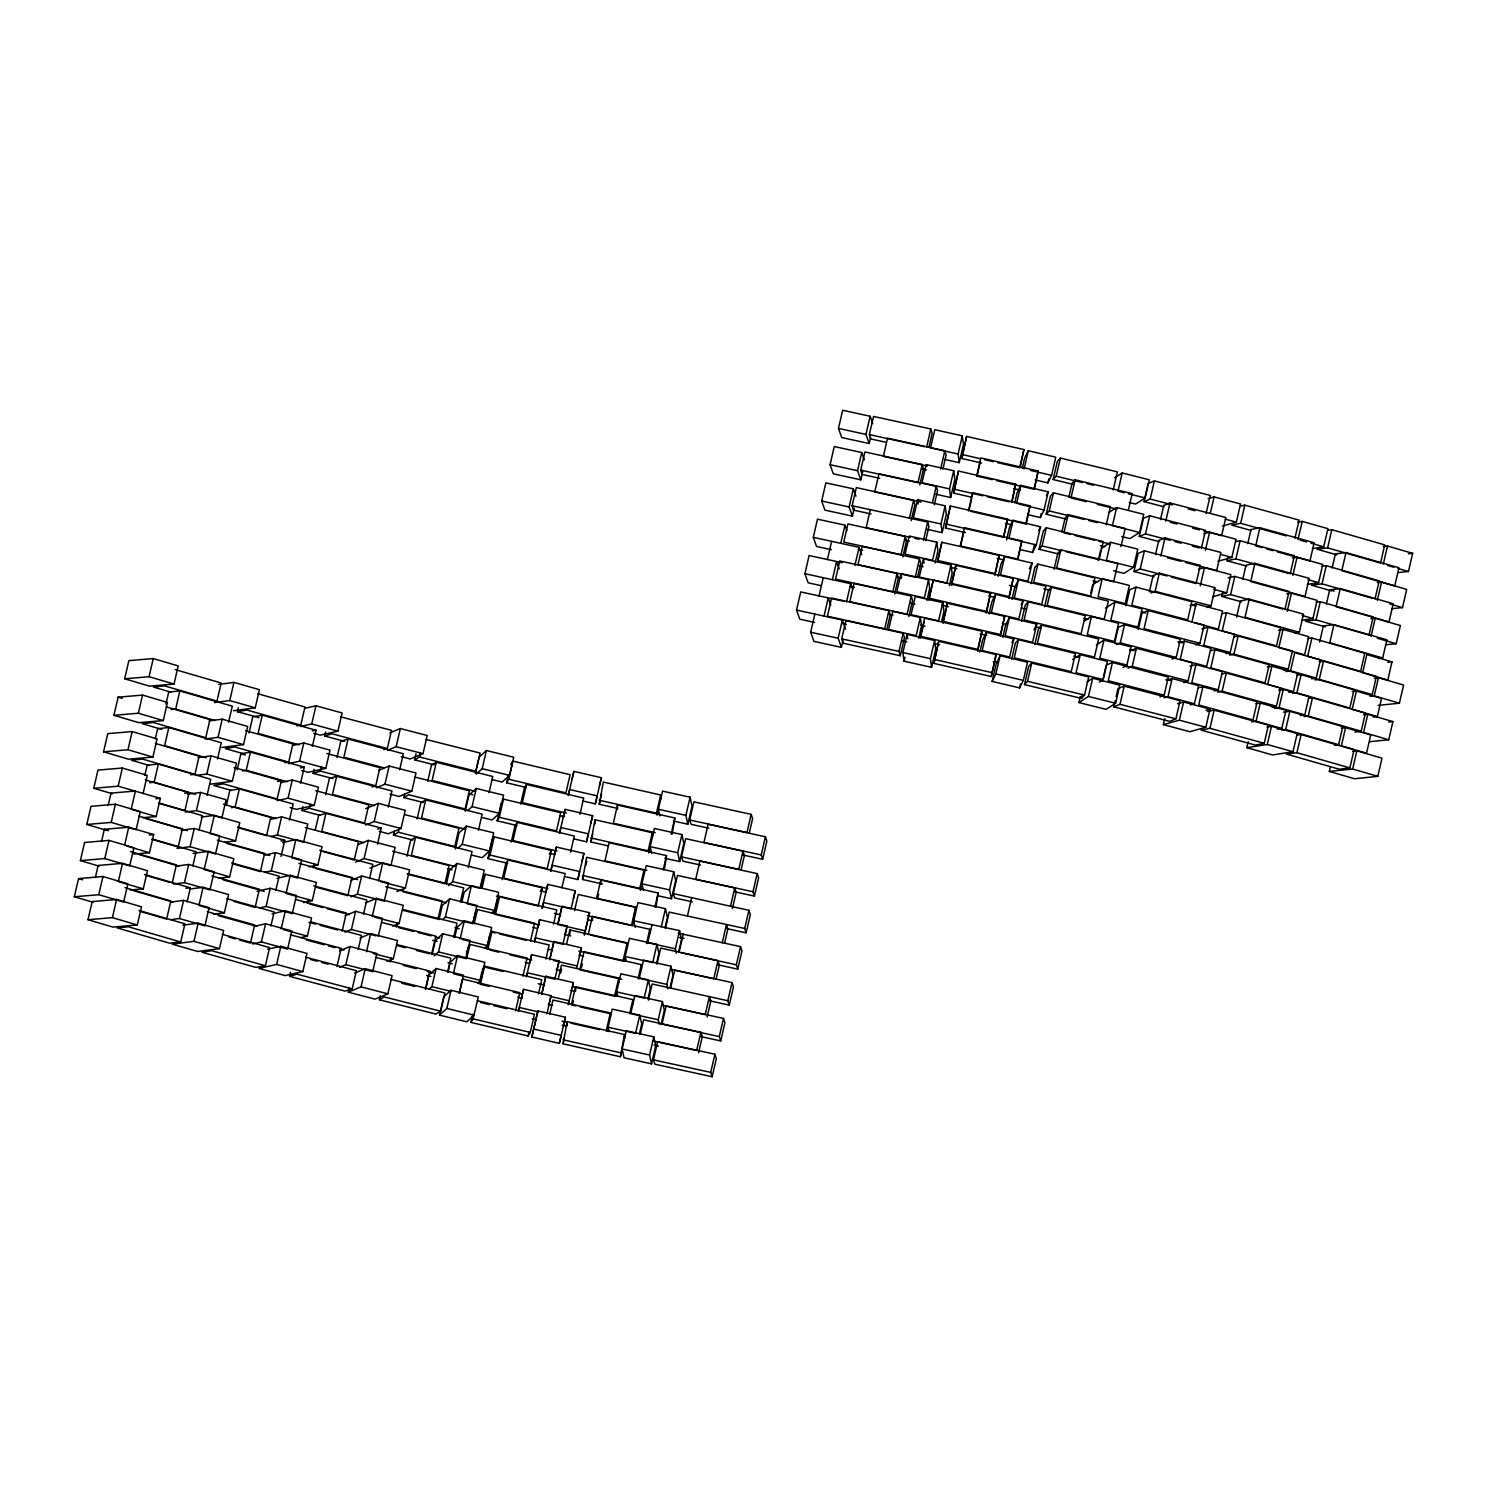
<?xml version="1.0" encoding="UTF-8"?>
<svg xmlns="http://www.w3.org/2000/svg" width="1487" height="1487" viewBox="0 0 1487 1487"><rect width="100%" height="100%" fill="white"/><g stroke="black" fill="none" stroke-linecap="round" stroke-linejoin="round"><path stroke-width="1.5" d="M986.327 613.22L990.602 593.164L933.26 580.042L928.985 600.097M994.915 575.469L999.19 555.413L941.847 542.272L937.572 562.328M965.342 532.569L945.49 528.015L950.23 505.952L1007.573 519.075L1003.762 537.104M949.691 509.855L950.23 505.952M971.327 497.16L953.687 493.126L958.427 471.044L1015.751 484.186L1011.959 502.216M958.427 471.044L953.687 493.126M981.68 463.033L961.847 458.498L966.569 436.416L1023.911 449.557L1020.119 467.587M933.929 663.388L938.669 641.325L996.011 654.447L995.472 658.369L991.271 676.529L933.929 663.388L938.669 641.325M966.569 436.416L961.847 458.498M946.754 607.142L947.293 603.239L1004.636 616.361L1000.379 636.417M1008.985 598.499L1013.242 578.443L955.899 565.32L951.643 585.376M972.145 496.565L972.684 492.662L1030.026 505.784L1026.216 523.833M981.978 631.194L977.777 649.354L920.434 636.232L924.635 618.072L981.978 631.194L977.702 651.25M991.271 676.529L996.011 654.447M1021.811 540.878L1017.61 559.038L960.267 545.896L964.468 527.736L1021.811 540.878L1018 558.908M992.089 479.613L976.662 476.082L980.844 457.922L1038.186 471.044L1034.394 489.093M112.454 793.779L93.774 788.277L97.956 770.099L122.362 768.017L147.269 775.378L143.087 793.538M86.804 824.486L91.004 806.307L115.391 804.225L140.317 811.586L136.116 829.746L111.209 822.404L86.804 824.486L107.566 830.601M103.57 751.827L107.77 733.649L132.176 731.567L157.083 738.927L152.901 757.087L128.495 759.169L103.57 751.827L127.975 749.745L152.901 757.087M80.391 860.638L84.592 842.478L108.997 840.397L133.904 847.739L129.704 865.899L104.796 858.557L80.391 860.638L99.071 866.14M113.941 715.321L118.142 697.161L142.548 695.08L167.455 702.422L163.254 720.582L138.849 722.663L113.941 715.321L138.347 713.24L163.254 720.582M74.35 896.773L78.551 878.594L102.956 876.512L127.863 883.873L123.663 902.033L98.755 894.691L74.35 896.773L93.03 902.274M124.666 678.797L128.867 660.637L153.273 658.555L178.18 665.897L173.998 684.057L149.592 686.139L124.666 678.797L149.072 676.715L173.998 684.057M108.216 805.229L111.005 793.11L135.41 791.028L131.209 809.207L156.135 816.549L160.317 798.389L118.161 786.195L93.774 788.277M101.544 841.4L104.35 829.3L128.756 827.218L153.663 834.56L149.462 852.739L133.942 854.058M95.354 877.553L98.142 865.434L122.547 863.352L147.455 870.713L143.272 888.873L129.964 890.007M118.161 786.195L122.362 768.017M87.993 919.728L92.194 901.568L116.599 899.486L141.507 906.828L137.306 924.988L112.9 927.07L87.993 919.728L112.399 917.646L137.306 924.988M111.209 822.404L115.391 804.225M127.975 749.745L132.176 731.567M104.796 858.557L108.997 840.397M138.347 713.24L142.548 695.08M98.755 894.691L102.956 876.512M149.072 676.715L153.273 658.555M124.555 845.378L128.756 827.218M122.547 863.352L118.347 881.531L143.272 888.873M144.852 775.322L147.194 765.229L158.347 764.058L210.782 779.337L207.046 795.471M112.399 917.646L116.599 899.486M155.336 738.779L157.659 728.686L168.812 727.515L221.247 742.775L217.53 758.928M165.912 704.187L168.7 692.087L179.853 690.916L232.288 706.176L228.57 722.329M149.685 782.701L154.146 782.236L158.347 764.058M168.812 727.515L164.629 745.693L206.135 757.775M171.209 709.541L175.67 709.076L179.853 690.916M145.354 779.969L189.035 792.683L184.853 810.861L158.626 803.222M190.503 774.801L194.964 774.337L199.146 756.177L155.466 743.463M172.195 883.074L176.395 864.914L130.503 851.568M196.414 810.619L200.615 792.459L226.08 799.746L221.898 817.924L196.414 810.619L185.54 812.051M190.057 846.698L194.258 828.519L219.723 835.824L215.522 853.984L190.057 846.698L177.009 848.408M195.968 775.452L206.823 774.039L211.024 755.861L236.489 763.166L232.307 781.326L210.559 784.169M184.481 882.646L188.682 864.486L214.147 871.772L209.964 889.932L184.481 882.646L173.626 884.077M204.983 739.039L218.031 737.329L222.232 719.169L247.697 726.455L243.515 744.615L221.767 747.478M199.128 829.783L202.399 815.657L158.7 802.943M179.425 918.538L183.626 900.378L209.091 907.665L204.909 925.825L179.425 918.538L170.726 919.691M214.537 702.57L229.76 700.563L233.942 682.403L259.426 689.689L255.225 707.849L233.496 710.712M192.827 865.899L196.098 851.772L152.399 839.058M187.102 901.94L190.355 887.813L144.481 874.468M180.726 942.014L128.291 926.754L117.138 927.907L169.574 943.167L180.726 942.014L184.908 923.836L139.034 910.49M258.961 717.701L237.437 711.678L238.366 707.626M214.295 815.378L210.113 833.538L235.578 840.824L239.779 822.664L214.295 815.378L201.247 817.088M208.366 851.382L204.165 869.542L229.649 876.828L233.831 858.668L208.366 851.382L193.143 853.371M203.087 887.293L198.905 905.453L224.37 912.758L228.57 894.579L203.087 887.293L190.039 889.003M193.979 941.327L198.161 923.167L223.645 930.453L219.444 948.632L197.697 951.476L172.232 944.189L193.979 941.327L219.444 948.632M226.544 804.653L229.816 790.526L239.351 788.909L293.143 803.984L289.426 820.118M237.195 769.876L240.913 753.742L250.448 752.106L304.259 767.18L300.523 783.333M249.035 732.961L252.753 716.808L262.288 715.191L316.099 730.266L312.363 746.418M231.34 807.72L235.15 807.069L239.351 788.909M242.437 770.917L246.266 770.266L250.448 752.106M262.288 715.191L258.106 733.351L298.98 744.82M234.035 767.515L281.378 780.768L277.177 798.947L223.385 783.872L213.849 785.489L231.061 790.322M284.872 762.738L288.701 762.087L292.883 743.909L245.541 730.656M296.954 725.768L300.764 725.117L304.965 706.957L257.623 693.685M277.4 835.025L281.601 816.865L307.79 824.04L303.608 842.2L277.4 835.025L270.783 836.53M271.285 870.843L275.485 852.683L301.675 859.839L297.474 878.018L271.285 870.843L264.667 872.349M277.028 800.694L288.069 798.184L292.251 780.024L318.441 787.181L314.259 805.359L296.619 809.356L290.077 807.571M266.061 906.457L270.244 888.297L296.452 895.453L292.251 913.613L266.061 906.457L259.444 907.962M288.59 763.649L299.612 761.14L303.794 742.98L330.002 750.136L325.802 768.314L308.162 772.311L301.619 770.508M261.396 941.94L265.597 923.78L291.787 930.936L287.604 949.096L261.396 941.94L252.586 943.948M281.024 856.456L284.76 840.304L237.418 827.032M300.709 726.474L311.731 723.965L315.913 705.805L342.122 712.961L337.921 731.139L320.281 735.136L313.738 733.333M275.839 890.304L279.091 876.178L231.749 862.906M270.894 926.048L274.147 911.921L226.805 898.65M265.411 965.751L211.619 950.676L202.083 952.293L255.876 967.386L265.411 965.751L269.612 947.591L222.269 934.319M319.705 815.229L302.01 810.508L302.939 806.474M295.876 839.579L291.675 857.739L317.883 864.914L322.066 846.735L295.876 839.579L282.642 842.571M333.032 778.649L313.125 773.352L314.054 769.318M290.244 875.285L286.043 893.445L312.233 900.62L316.434 882.442L290.244 875.285L277.01 878.278M344.631 741.344L324.724 736.028L325.672 731.994M281.136 928.985L285.337 910.825L311.526 917.981L307.344 936.141L300.727 937.646M302.01 810.508L309.315 808.277L310.244 804.244M313.125 773.352L320.43 771.121L321.359 767.069M276.638 964.431L280.839 946.271L307.028 953.427L302.828 971.606L285.188 975.602L258.998 968.427L276.638 964.431L302.828 971.606M315.356 829.69L318.627 815.564L325.913 813.333L381.211 828.055L377.494 844.207M325.653 794.653L329.37 778.5L336.675 776.27L391.973 791.01L388.256 807.144M337.047 757.403L340.783 741.251L348.07 739.02L403.367 753.76L399.65 769.894M313.329 867.813L314.277 863.78M325.913 813.333L321.731 831.493L363.757 842.683M305.523 957.145L356.397 970.695L352.196 988.874L344.91 991.104L289.612 976.364L290.541 972.331M307.326 903.427L308.255 899.393M336.675 776.27L332.475 794.43L374.501 805.638M348.07 739.02L343.887 757.18L383.702 767.794M342.177 931.159L346.359 912.999L295.485 899.449M372.066 786.958L375.728 785.842L379.91 767.682L326.824 753.537M337.01 966.513L341.192 948.334L290.318 934.784M383.683 749.652L387.326 748.537L391.527 730.359L340.653 716.808M364.092 858.557L368.293 840.397L395.133 847.367L390.932 865.527L364.092 858.557L355.597 862.088M357.419 894.17L361.62 876.01L388.46 882.981L384.259 901.141L357.419 894.17L351.044 896.828M365.69 825.043L374.204 821.512L378.386 803.352L405.226 810.322L401.044 828.482L388.274 833.779L379.334 831.456M345.04 932.163L351.434 929.505L355.616 911.345L382.456 918.315L378.256 936.475M376.471 787.738L384.966 784.188L389.166 766.028L416.007 772.998L411.806 791.158L399.055 796.474L390.096 794.151M345.858 964.673L350.058 946.513L376.88 953.483L372.698 971.643L345.858 964.673L339.482 967.331M387.679 750.229L396.174 746.697L400.375 728.537L427.215 735.507L423.014 753.667L410.245 758.965L401.304 756.641M369.575 878.52L372.828 864.393L319.742 850.248M363.553 914.115L366.806 899.988L313.72 885.843M354.594 973.111L365.226 968.706L392.066 975.658L387.884 993.836L375.114 999.134L348.274 992.164L349.203 988.13M358.181 949.524L361.434 935.397L310.56 921.847M378.553 881.047L382.754 862.888L409.594 869.858L405.393 888.018L396.88 891.549M372.252 916.512L376.434 898.352L403.274 905.323L399.092 923.483L392.698 926.141M366.49 951.754L370.691 933.594L397.531 940.546L393.33 958.725L386.955 961.364M412.996 840.043L393.442 835.118L394.39 831.066M423.386 802.515L403.851 797.59L404.78 793.556M348.274 992.164L361.044 986.866L365.226 968.706M434.148 764.783L414.613 759.857L416.007 753.797M393.442 835.118L398.293 832.237L399.241 828.203M414.613 759.857L419.464 756.995L420.393 752.942M406.973 856.289L410.709 840.136L415.561 837.274L472.011 851.531L468.293 867.664M417.122 818.928L420.84 802.776L425.691 799.913L482.16 814.151L478.424 830.304M427.736 781.288L431.453 765.136L436.304 762.273L492.755 776.511L489.037 792.664M403.906 887.739L402.977 891.772L446.416 902.721M415.561 837.274L411.36 855.434L454.799 866.401M390.635 979.32L444.91 993.019L440.71 1011.197L435.858 1014.06L379.408 999.822L380.337 995.77M396.341 927.07L397.271 923.018M425.691 799.913L421.509 818.073L464.929 829.04M390.17 962.07L391.118 958.037M436.304 762.273L432.122 780.433L475.543 791.4M446.36 884.245L449.613 870.118L456.937 863.445L484.242 870.137L480.041 888.297L452.736 881.605L448.349 885.62M439.037 919.598L442.29 905.471L449.613 898.799L476.918 905.49L472.717 923.65L445.412 916.959L442.494 919.635M455.338 848.965L459.074 832.813L466.379 826.14L493.684 832.832L489.502 850.992L482.178 857.664L471.676 855.099M431.602 954.282L435.803 936.122L381.508 922.423M432.141 954.58L435.394 940.453L442.717 933.78L470.022 940.453L465.821 958.632L438.516 951.94L434.13 955.937M465.227 811.27L468.944 795.136L476.268 788.463L503.573 795.155L499.372 813.315L492.048 819.988L481.546 817.404M425.505 989.301L428.758 975.175L436.081 968.502L463.386 975.193L459.186 993.353M475.357 773.352L479.093 757.199L486.398 750.526L513.703 757.218L509.521 775.378L502.197 782.05L491.695 779.485M425.598 989.208L429.78 971.048L375.505 957.349M452.736 881.605L456.937 863.445M445.412 916.959L449.613 898.799M457.81 848.315L462.197 844.3L466.379 826.14M438.516 951.94L442.717 933.78M467.68 810.619L472.067 806.623L476.268 788.463M428.962 989.338L431.881 986.662L436.081 968.502M476.36 774.039L482.216 768.686L486.398 750.526M460.375 901.977L463.628 887.851L407.178 873.612M453.721 937.275L456.992 923.148L402.717 909.449M461.769 902.405L464.093 892.312L471.416 885.639L498.721 892.33L494.52 910.49L491.602 913.167M454.669 937.553L457.011 927.46L464.316 920.788L491.621 927.479L487.439 945.639L484.502 948.316M447.568 972.294L450.821 958.167L396.546 944.468M447.94 972.386L450.264 962.293L457.568 955.621L484.874 962.312L480.691 980.472L477.755 983.149M439.501 1015.119L446.825 1008.446L474.13 1015.138L466.806 1021.811L439.501 1015.119L443.702 996.959L451.007 990.286L478.312 996.959L473.089 1018.855L470.914 1022.387L528.089 1035.974L530.264 1032.443L534.446 1014.283L477.29 1000.695M471.416 885.639L467.215 903.799L494.52 910.49M460.134 938.948L464.316 920.788M457.568 955.621L453.386 973.781L480.691 980.472M446.825 1008.446L451.007 990.286M480.71 887.888L483.052 877.795L485.208 874.263L542.383 887.869L538.201 906.029L496.416 896.103M472.978 923.185L475.301 913.092L477.476 909.561L534.632 923.148L530.45 941.327M487.885 858.594L492.067 840.434L494.242 836.902L551.417 850.49L547.216 868.668L490.041 855.062L487.885 858.594L507.662 863.296M466.398 954.041L467.327 949.989M516.937 825.527L497.16 820.824L501.342 802.664M481.955 888.408L485.208 874.263M474.204 923.687L477.476 909.561M490.041 855.062L494.242 836.902M526.379 787.497L506.584 782.794L508.461 774.727M466.714 958.576L469.966 944.449L527.142 958.037L522.941 976.216M499.316 817.292L503.517 799.132L560.692 812.72L556.491 830.898L499.316 817.292L497.16 820.824M459.371 993.204L462.624 979.078L519.799 992.665L515.599 1010.825M508.758 779.262L512.959 761.102L570.116 774.69L565.934 792.85L508.758 779.262L506.584 782.794M494.167 913.985L497.439 899.858L499.595 896.326L556.77 909.914L553.517 924.04M502.086 879.672L505.822 863.519L507.996 859.988L565.153 873.594L561.9 887.72M486.565 949.059L489.818 934.933L491.993 931.401L549.168 944.988L545.896 959.115M511.249 842.088L514.985 825.936L517.141 822.404L574.317 836.01L570.599 852.144M479.149 983.781L481.937 971.68M520.617 804.17L524.353 788.017L526.51 784.485L583.685 798.073L579.967 814.225M499.595 896.326L495.413 914.486L539.391 924.951M507.996 859.988L503.796 878.166L547.774 888.613M470.914 1022.387L472.792 1014.301M487.792 949.561L491.993 931.401M517.141 822.404L512.959 840.583L556.937 851.029M538.498 993.855L541.751 979.729L484.576 966.141L480.394 984.301L489.186 986.383M526.51 784.485L522.327 802.645L566.305 813.11M546.881 1013.874L551.082 995.695L523.573 989.338L518.387 1011.439L519.372 1007.517L538.424 1011.903M531.565 954.654L526.379 976.736L527.365 972.814L554.874 979.171L559.075 961.011L531.565 954.654L529.651 962.609M534.446 941.791L539.614 919.709L567.123 926.066L562.941 944.226L535.432 937.869L534.465 941.847M547.755 884.375L542.123 908.483L543.573 902.535L571.082 908.892L575.283 890.732L547.755 884.375L545.859 892.33M550.748 871.159L556.398 847.051L583.908 853.408L577.792 879.542L565.097 876.605M586.51 841.809L592.625 815.694L565.116 809.337L559.465 833.445L560.915 827.497L588.424 833.854L586.51 841.809L573.815 838.891M595.302 803.854L601.399 777.72L573.889 771.363L568.257 795.471L569.688 789.541L597.216 795.898L595.302 803.854L582.607 800.917M528.089 1035.974L529.019 1031.941M531.826 1037.015L537.922 1010.881L565.432 1017.238L559.335 1043.372L531.826 1037.015L537.922 1010.881M541.658 994.301L545.896 976.253L573.406 982.61L568.238 1004.71L569.224 1000.77L550.171 996.383M585.339 930.862L557.829 924.505L562.012 906.327L589.54 912.683L584.391 934.84M541.714 994.413L545.896 976.253M553.926 941.457L549.725 959.617L553.926 941.457L581.436 947.814L576.733 967.888M557.829 924.505L562.012 906.327M549.725 1014.153L552.997 1000.026L610.339 1012.944L610.488 1017.015M616.901 808.259L599.261 804.281L603.313 782.05L660.674 794.987L660.804 799.039M558.164 979.227L561.435 965.1L618.778 978.018L618.908 982.089M608.573 845.973L590.915 841.995L594.967 819.783L652.328 832.701L652.458 836.772M566.584 944.078L569.856 929.951L627.198 942.87L627.347 946.94M602.421 883.984L582.569 879.505L586.621 857.293L643.983 870.211L644.113 874.282M574.54 910.602L578.276 894.468L635.618 907.386L632.495 925.583M599.261 804.281L601.584 794.188M560.636 973.186L561.566 969.152M590.915 841.995L592.793 833.928M582.569 879.505L583.499 875.471M585.841 865.378L586.77 861.345M584.354 934.784L589.54 912.683M651.548 1063.856L649.596 1055.026L622.086 1048.93L624.038 1057.777L651.548 1063.856L655.73 1045.696L653.778 1036.867L626.269 1030.77L620.414 1056.755L563.071 1043.818L567.123 1021.588L624.484 1034.524L624.614 1038.577M633.053 1003.706L632.904 999.636L575.562 986.717L571.361 1004.877L575.785 1005.881M672.198 834.17L674.856 817.999L617.495 805.062L613.313 823.24L655.209 832.683M588.22 934.561L592.421 916.382L649.763 929.319L649.912 933.371M655.953 907.144L658.146 892.981L600.804 880.062L596.603 898.222L636.306 907.182M563.071 1043.818L564.465 1037.759M572.439 1004.896L573.369 1000.863M581.343 967.87L582.272 963.818M597.681 898.26L598.61 894.207M606.157 1031.123L610.339 1012.944M660.674 794.987L656.473 813.147L599.131 800.21M618.778 978.018L614.577 996.178L572.681 986.736M652.328 832.701L648.128 850.861L590.785 837.943M627.198 942.87L623.016 961.03L578.889 951.085M643.983 870.211L639.782 888.371L582.439 875.453M607.216 1031.142L612.235 1009.097L639.763 1015.175L641.715 1024.004L639.373 1034.097M635.618 907.386L631.436 925.565L587.309 915.62M657.068 815.192L662.57 791.121L690.08 797.199L692.031 806.047L687.83 824.207L675.135 821.4M615.655 996.216L620.86 973.781L648.369 979.877L650.321 988.706L647.997 998.799M648.741 852.906L654.41 828.463L681.92 834.56L683.871 843.389L679.671 861.549L664.856 858.278M624.075 961.067L629.429 938.316L656.938 944.412L658.89 953.241L656.566 963.334M640.395 890.416L646.213 865.657L673.723 871.754L675.674 880.583L671.473 898.743L658.778 895.936M635.228 927.405L633.759 920.788L637.96 902.609L665.47 908.706L667.421 917.535L665.098 927.628M620.414 1056.755L624.484 1034.524M629.652 1013.762L632.904 999.636M671.12 834.151L674.856 817.999M638.09 978.743L641.343 964.617L584.001 951.699L579.8 969.859L621.715 979.301M663.239 869.765L666.511 855.638L609.15 842.701L604.967 860.861L646.864 870.323M646.51 943.446L649.763 929.319M654.893 907.126L658.146 892.981M639.15 978.781L643.499 960.137L671.009 966.215L672.96 975.063L670.154 987.164M664.317 869.783L666.511 855.638M647.57 943.464L652.049 924.561M639.763 1015.175L635.562 1033.335L608.053 1027.257L609.019 1031.681M687.83 824.207L685.879 815.359L690.08 797.199M648.369 979.877L644.168 998.037L616.659 991.941L617.644 996.364M679.671 861.549L677.719 852.72L681.92 834.56M656.938 944.412L652.756 962.572L625.246 956.494L626.213 960.899M671.473 898.743L669.522 889.914L673.723 871.754M661.269 926.866L665.47 908.706M640.321 1033.93L643.592 1019.803L700.86 1032.331L702.292 1036.681L698.574 1052.815M648.425 1000.138L652.142 983.985L727.831 1000.751L729.262 1005.1L709.429 1000.77M700.563 865.044L682.923 861.196L681.492 856.847L685.693 838.687L742.961 851.196L744.392 855.545L741.139 869.672M708.779 828.203L691.158 824.356L689.726 820.006L693.909 801.828L751.177 814.356L752.608 818.705L749.355 832.832M656.957 964.245L660.674 948.111L717.942 960.621L719.373 964.97L716.121 979.097M692.31 901.81L674.689 897.962L673.258 893.613L677.459 875.453L734.727 887.962L736.158 892.312L732.422 908.464M665.433 928.241L669.169 912.089L744.727 928.464L746.158 932.814L726.325 928.483M649.596 1055.026L653.778 1036.867M658.221 1019.766L662.403 1001.587L634.893 995.509L630.692 1013.669L658.221 1019.766L659.187 1024.171M667.793 988.799L666.808 984.394L671.009 966.215M676.343 953.223L675.358 948.818L679.559 930.639L633.759 920.788M661.102 1024.562L664.354 1010.435L662.403 1001.587M653.444 1059.878L657.626 1041.699L714.912 1054.227L716.344 1058.577L712.143 1076.737L654.875 1064.227L653.444 1059.878L710.712 1072.387L712.143 1076.737M678.723 951.587L681.511 939.487L679.559 930.639M670.544 988.223L674.745 970.063L732.013 982.591L733.444 986.94L729.262 1005.1M679.057 952.275L683.258 934.115M687.44 915.955L691.641 897.795M814.579 622.421L799.783 619.187L796.53 610.079L800.731 591.919L844.412 601.399M820.843 585.581L808.147 582.83L804.913 573.703L809.095 555.543L842.218 562.737M831.326 549.688L816.53 546.454L813.277 537.346L817.478 519.167L844.969 525.171L846.902 530.636M854.263 508.052L852.404 516.119L824.913 510.134L821.679 501.007L825.861 482.847L853.352 488.833L855.954 496.138M862.664 471.751L860.806 479.818L833.315 473.833L830.062 464.725L834.263 446.546L861.754 452.531L864.337 459.836M870.601 437.475L869.207 443.535L841.716 437.55L838.464 428.423L842.664 410.263L870.155 416.248L872.739 423.553M700.86 1032.331L696.659 1050.491L652.607 1040.863M751.177 814.356L746.994 832.516L689.726 820.006M717.942 960.621L713.76 978.781L671.901 969.636M730.526 906.122L734.727 887.962M742.961 851.196L738.779 869.356L681.492 856.847M722.254 942.777L726.437 924.598L727.868 928.947L724.615 943.074M707.124 1017.015L710.842 1000.863L709.411 996.513L705.228 1014.673L663.369 1005.528M827.423 559.521L831.605 541.342M843.278 639.28L841.4 647.365L813.928 641.38L810.675 632.254L814.876 614.094M819.04 595.878L823.24 577.718M710.712 1072.387L714.912 1054.227M719.28 1036.588L723.463 1018.428L666.195 1005.918L661.994 1024.078L719.28 1036.588L720.712 1040.937L700.879 1036.606M761.214 854.951L765.415 836.791L708.128 824.263L703.946 842.441L761.214 854.951L762.645 859.3L742.812 854.969M727.831 1000.751L732.013 982.591M717.942 964.821L737.775 969.152L736.344 964.803L740.526 946.643L678.184 933.148M744.727 928.464L748.909 910.304L673.258 893.613M752.98 891.754L757.18 873.594L699.912 861.085L695.712 879.245L752.98 891.754L754.411 896.103L734.597 891.772M720.712 1040.937L724.894 1022.777L723.463 1018.428M762.645 859.3L766.846 841.14L765.415 836.791M754.411 896.103L758.612 877.943L757.18 873.594M737.775 969.152L741.957 950.992L740.526 946.643M746.158 932.814L750.34 914.654L748.909 910.304M824.021 616.064L828.222 597.904L830.805 605.19M832.385 579.688L836.586 561.528L839.188 568.815M840.768 543.331L844.969 525.171M852.404 516.119L849.151 506.993L853.352 488.833M860.806 479.818L857.553 470.71L861.754 452.531M869.207 443.535L865.954 434.408L870.155 416.248M871.066 513.944L853.426 510.078L852.125 505.766L856.326 487.606L913.613 500.152L914.914 504.483L911.178 520.617M879.653 478.294L862.032 474.446L860.713 470.115L864.914 451.955L922.2 464.502L923.501 468.833L919.784 484.985M886.085 442.29L870.657 438.925L869.356 434.594L873.538 416.434L930.825 428.981L932.126 433.312L928.873 447.438M841.4 647.365L838.166 638.239L842.348 620.079L796.53 610.079M846.531 601.863L850.731 583.703L804.913 573.703M854.895 565.506L859.096 547.328L813.277 537.346M870.378 509.502L866.178 527.681L910.248 537.327M841.679 638.852L845.88 620.674L903.167 633.239L904.468 637.57L900.267 655.73L842.98 643.165L841.679 638.852L898.966 651.399L900.267 655.73M905.211 536.491L901.029 554.651L843.742 542.086L847.925 523.926L905.211 536.491L906.531 540.803L902.795 556.956M909.412 518.312L913.613 500.152M897.033 573.499L892.851 591.659L835.564 579.112L839.746 560.934L897.033 573.499L898.334 577.811L894.616 593.964M922.2 464.502L917.999 482.68L860.713 470.115M888.891 610.637L884.709 628.797L827.423 616.231L831.605 598.071L888.891 610.637L890.193 614.949L886.94 629.075M926.643 447.159L930.825 428.981M942.107 532.643L946.308 514.483L945.156 505.822L917.628 499.688L913.446 517.848L940.974 524L942.107 532.643L927.293 529.335M901.029 573.573L896.828 591.733L924.356 597.886L928.539 579.707L901.029 573.573L901.605 577.904M923.464 540.227L927.665 522.067L852.125 505.766M919.449 558.982L915.267 577.16L857.98 564.595L862.163 546.435L919.449 558.982L920.75 563.313L917.498 577.439M932.498 502.476L936.234 486.323L878.947 473.777L874.746 491.937L921.011 502.086M911.289 596.064L907.107 614.243L849.82 601.677L854.003 583.517L911.289 596.064L912.59 600.395L908.873 616.547M940.658 468.925L944.84 450.765L887.553 438.2L883.371 456.36L927.423 466.026M898.966 651.399L903.167 633.239M925.713 540.524L928.966 526.379L927.665 522.067M934.264 504.781L937.535 490.654L936.234 486.323M942.888 469.204L946.141 455.078L944.84 450.765M923.483 558.852L919.282 577.012L946.81 583.164L951.011 564.986L923.483 558.852L924.059 563.183M902.888 652.533L907.089 634.373L934.617 640.507L935.751 649.168L931.568 667.328L904.04 661.195L902.888 652.533L930.416 658.685L931.568 667.328M904.04 661.195L904.97 657.161M936.773 542.16L932.572 560.32L905.063 554.186L909.245 536.008L936.773 542.16L937.925 550.822L935.119 562.922M940.974 524L945.156 505.822M949.524 488.888L953.706 470.728L926.178 464.576L921.996 482.755L949.524 488.888L950.658 497.55L935.843 494.242M920.36 617.495L916.159 635.655L888.631 629.521L892.832 611.343L920.36 617.495L921.494 626.157L918.706 638.258M958.093 454.018L962.293 435.84L934.765 429.706L930.565 447.866L958.093 454.018L959.245 462.661L944.431 459.353M926.903 600.488L929.691 588.369L928.539 579.707M950.658 497.55L954.858 479.39L953.706 470.728M959.245 462.661L963.446 444.501L962.293 435.84M933.26 580.042L929.059 598.202L986.401 611.343L990.602 593.164M941.847 542.272L937.646 560.432L994.989 573.573L999.19 555.413M945.49 528.015L949.226 511.863M920.379 638.127L924.096 621.975M942.795 602.681L938.594 620.841L911.085 614.707L915.267 596.529L942.795 602.681L943.948 611.343L941.624 621.436M930.416 658.685L934.617 640.507M949.357 585.766L952.145 573.647L951.011 564.986M947.293 603.239L943.111 621.399L1000.454 634.521L1004.636 616.361M955.899 565.32L951.717 583.48L1009.06 596.622L1013.242 578.443M968.483 510.822L972.684 492.662M943.037 623.295L946.29 609.15M960.658 545.766L963.929 531.64M968.873 510.692L971.68 498.591M977.052 475.952L980.305 461.825M1007.573 519.075L1003.372 537.235L946.029 524.112M1011.569 502.346L1015.751 484.186M1023.911 449.557L1019.71 467.717L997.665 462.661M979.859 652.031L982.665 639.912L986.364 632.365L1013.837 638.852L1009.636 657.012L982.182 650.544L986.364 632.365M1022.275 468.368L1024.599 458.275L1028.298 450.728L1055.77 457.197L1051.588 475.357L1047.87 482.903L1035.194 479.929M989.078 614.019L991.866 601.919L995.584 594.372L1023.056 600.841L1018.855 619.001L991.383 612.532L995.584 594.372M1014.71 503.015L1017.034 492.922L1020.733 485.375L1048.205 491.862L1044.023 510.022L1040.305 517.569L1027.629 514.576M998.149 576.268L1000.955 564.168L1004.654 556.621L1032.127 563.09L1027.945 581.268L1000.472 574.781L1004.654 556.621M1006.55 539.948L1009.338 527.848L1013.037 520.301L1040.51 526.77L1036.327 544.93L1032.61 552.476L1019.933 549.484M1024.115 468.888L1028.298 450.728M1016.55 503.554L1020.733 485.375M1013.037 520.301L1008.855 538.461L1036.327 544.93M1030.026 505.784L1025.826 523.963L970.695 511.324M1038.186 471.044L1033.985 489.204L996.494 480.617M992.164 681.436L996.346 663.276L1000.063 655.73L1027.517 662.198L1023.335 680.377L1019.636 687.905L992.164 681.436L995.862 673.89L1000.063 655.73M1002.796 637.31L1005.584 625.209L1009.301 617.663L1036.774 624.131L1032.573 642.31L1005.1 635.823L1009.301 617.663M1011.959 599.428L1014.747 587.309L1018.446 579.763L1045.919 586.25L1041.736 604.41L1014.264 597.941L1018.446 579.763M1047.87 482.903L1048.8 478.87M1040.305 517.569L1041.235 513.535M1032.61 552.476L1034.487 544.409M1011.68 659.15L1015.417 643.016L1018.446 639.689L1075.454 653.518L1071.253 671.678L1014.246 657.849L1018.446 639.689M1072.889 484.316L1053.149 479.539L1057.35 461.36L1060.38 458.052L1117.388 471.862L1113.187 490.022M1021.532 621.231L1025.249 605.097L1028.298 601.77L1085.287 615.581L1081.105 633.759L1024.097 619.93L1028.298 601.77M1065.956 519.056L1046.216 514.26L1050.417 496.1L1053.447 492.792L1110.454 506.602L1106.254 524.762M1031.142 583.555L1034.878 567.421L1037.907 564.093L1094.915 577.904L1090.714 596.083L1033.707 582.253L1037.907 564.093M1058.8 554.038L1039.06 549.242L1043.261 531.082L1046.29 527.773L1103.298 541.584L1099.097 559.744L1066.216 551.77M1053.149 479.539L1056.179 476.212L1060.38 458.052M1046.216 514.26L1049.264 510.952L1053.447 492.792M1039.06 549.242L1042.108 545.933L1046.29 527.773M1019.636 687.905L1020.565 683.871M1024.487 684.596L1028.688 666.436L1031.718 663.109L1088.726 676.938L1084.525 695.098L1081.495 698.425L1024.487 684.596L1027.536 681.288L1031.718 663.109M1034.859 644.596L1038.595 628.443L1041.625 625.135L1098.633 638.945L1094.432 657.124L1037.424 643.295L1041.625 625.135M1068.874 497.271L1072.146 483.145L1075.175 479.818L1132.183 493.628L1128.447 509.781M1044.617 606.789L1048.335 590.636L1051.383 587.309L1108.373 601.138L1104.19 619.298L1047.183 605.488L1051.383 587.309M1061.848 532.104L1065.12 517.978L1068.149 514.651L1125.157 528.48L1120.956 546.64M1054.079 569.279L1057.796 553.127L1060.844 549.818L1117.834 563.629L1113.651 581.789L1056.644 567.978L1060.844 549.818M1075.175 479.818L1070.975 497.978L1086.328 501.695M1068.149 514.651L1063.948 532.829L1070.528 534.409M1090.807 592.83L1092.685 584.744L1102.239 578.629L1129.395 585.45L1125.194 603.61L1098.057 596.789L1102.239 578.629M1098.261 560.525L1100.603 550.432M1080.25 654.633L1076.049 672.793L1103.205 679.596L1107.387 661.436L1080.25 654.633L1072.592 659.522M1129.302 502.513L1135.566 504.074L1145.139 497.959L1149.321 479.799L1122.183 472.978L1118.001 491.156L1124.265 492.717M1091.458 616.492L1087.276 634.652L1114.414 641.473L1118.614 623.295L1091.458 616.492L1083.819 621.38M1116.625 507.513L1112.425 525.673L1139.581 532.476L1143.763 514.316L1116.625 507.513L1108.967 512.402M1110.64 542.309L1106.44 560.469L1133.577 567.272L1137.778 549.112L1110.64 542.309L1101.068 548.424M1086.923 681.957L1092.666 678.276L1119.804 685.098L1115.622 703.258L1106.049 709.373L1078.893 702.57L1080.305 696.511M1081.495 698.425L1082.424 694.373M1078.893 702.57L1088.465 696.455L1092.666 678.276M1126.458 666.938L1131.124 646.882L1103.986 640.079L1099.804 658.239L1126.942 665.061L1123.113 667.496M1115.027 602.049L1110.826 620.228L1137.964 627.031L1142.165 608.871L1115.027 602.049L1105.454 608.183M1102.499 681.213L1106.235 665.079L1112.462 662.551L1168.317 677.087L1164.135 695.247L1159.972 696.938M1164.079 506.825L1143.968 501.584L1148.168 483.424L1154.395 480.914L1210.251 495.45L1206.069 513.61M1114.562 643.406L1118.298 627.254L1124.525 624.744L1180.381 639.28L1176.198 657.44L1172.035 659.113M1159.377 541.677L1139.265 536.435L1143.447 518.275L1149.693 515.747L1205.548 530.283L1201.347 548.461M1112.462 662.551L1108.261 680.711L1164.135 695.247M1143.968 501.584L1150.213 499.074L1154.395 480.914M1126.068 605.822L1129.785 589.67L1136.031 587.161L1191.886 601.696L1187.685 619.856L1131.83 605.321L1136.031 587.161M1154.098 576.733L1133.986 571.51L1138.168 553.35L1144.414 550.822L1200.269 565.357L1196.087 583.536L1171.496 577.123M1116.179 644.577L1120.324 642.904L1124.525 624.744M1139.265 536.435L1145.492 533.926L1149.693 515.747M1133.986 571.51L1140.213 569.001L1144.414 550.822M1116.105 696.734L1117.982 688.667L1124.209 686.158L1180.065 700.693L1175.882 718.853L1169.637 721.362L1113.782 706.827L1115.176 700.786M1160.473 519.614L1163.726 505.487L1169.972 502.959L1225.827 517.495L1221.626 535.655L1203.764 531.008M1113.782 706.827L1120.008 704.318L1124.209 686.158M1138.28 629.224L1141.997 613.072L1148.243 610.562L1204.098 625.098L1199.916 643.258L1195.752 644.949M1155.511 554.558L1158.782 540.413L1165.009 537.904L1220.883 552.439L1216.682 570.599L1185.399 562.458M1128.075 668.128L1132.22 666.436L1136.421 648.276L1192.277 662.812L1188.076 680.972L1183.931 682.663M1149.377 591.807L1153.094 575.655L1159.34 573.146L1215.195 587.681L1211.013 605.841L1206.849 607.514M1165.771 521.119L1169.972 502.959M1148.243 610.562L1144.042 628.722L1199.916 643.258M1160.827 556.064L1165.009 537.904M1150.994 592.978L1155.139 591.306L1159.34 573.146M1163.986 697.812L1167.983 696.697L1172.184 678.537L1198.615 685.637L1194.414 703.797L1190.418 704.912M1210.381 513.034L1214.117 496.9L1240.548 504L1236.348 522.16L1222.351 526.045M1177.574 703.667L1183.578 702.013L1210.009 709.113L1205.808 727.273L1189.804 731.716L1163.373 724.615L1164.767 718.556M1184.433 641.139L1180.25 659.299L1206.682 666.399L1210.864 648.239L1184.433 641.139L1178.429 642.793M1205.399 550.32L1209.6 532.142L1236.032 539.261L1231.831 557.421L1217.834 561.305M1191.905 622.068L1196.106 603.889L1222.537 611.008L1218.336 629.168L1194.117 622.663M1200.288 585.729L1204.489 567.569L1230.92 574.67L1226.719 592.83L1212.723 596.733M1163.373 724.615L1179.377 720.173L1183.578 702.013M1195.976 664.559L1191.793 682.719L1218.225 689.819L1222.407 671.659L1195.976 664.559L1189.972 666.232M1207.983 627.217L1203.801 645.395L1230.232 652.496L1234.414 634.336L1207.983 627.217L1201.979 628.889M1246.571 566.101L1227.017 560.711L1227.965 556.658M1241.273 601.789L1221.738 596.399L1222.667 592.365M1202.89 686.79L1198.708 704.95L1252.983 719.95L1257.184 701.771L1202.89 686.79L1198.448 687.7M1251.311 530.506L1231.756 525.115L1240.641 523.312L1244.823 505.152L1299.118 520.134L1294.917 538.294M1214.935 649.726L1210.753 667.886L1265.028 682.868L1269.229 664.708L1214.935 649.726L1210.492 650.618M1227.017 560.711L1235.901 558.889L1240.102 540.729L1294.378 555.71L1290.196 573.889M1226.422 612.756L1222.221 630.916L1276.515 645.916L1280.697 627.737L1226.422 612.756L1221.979 613.666M1221.738 596.399L1230.604 594.596L1234.805 576.436L1289.099 591.417L1284.898 609.577M1247.742 543.666L1251.013 529.539L1259.879 527.718L1314.173 542.718L1309.973 560.878L1277.407 551.881M1242.779 579.298L1246.032 565.172L1254.916 563.35L1309.192 578.35L1305.01 596.51L1250.716 581.529L1254.916 563.35M1209.953 728.314L1214.154 710.135L1268.43 725.136L1264.247 743.296L1255.363 745.099L1201.068 730.117L1209.953 728.314L1264.247 743.296M1236.608 617.086L1240.344 600.952L1249.229 599.131L1303.504 614.131L1299.303 632.291L1294.88 633.202M1217.704 692.106L1222.147 691.213L1226.329 673.035L1280.623 688.035L1276.422 706.195L1271.98 707.087M1259.879 527.718L1255.697 545.896L1262.203 547.681M1229.507 655.079L1233.95 654.187L1238.132 636.008L1292.426 651.009L1288.225 669.169L1283.801 670.079M1249.229 599.131L1245.028 617.309L1299.303 632.291M1266.943 727.031L1271.497 726.307L1297.203 733.574L1293.002 751.734L1272.519 754.95L1246.812 747.682L1248.206 741.641M1251.515 721.92L1256.069 721.214L1260.251 703.035L1285.976 710.303L1281.775 728.463L1277.221 729.169M1298.002 539.558L1302.203 521.398L1327.91 528.647L1323.709 546.826L1312.333 548.61M1271.905 666.195L1267.705 684.373L1293.43 691.622L1297.612 673.462L1271.905 666.195L1267.352 666.919M1292.872 575.376L1297.073 557.216L1322.779 564.465L1318.579 582.644L1307.203 584.41M1283.058 629.447L1278.857 647.607L1304.582 654.856L1308.764 636.696L1283.058 629.447L1278.504 630.153M1287.24 611.269L1291.441 593.109L1317.147 600.358L1312.965 618.536L1301.571 620.321M1246.812 747.682L1267.296 744.485L1271.497 726.307M1274.526 708.332L1279.08 707.608L1283.262 689.448L1308.988 696.715L1304.787 714.875L1300.233 715.582M1285.958 671.529L1290.512 670.804L1294.712 652.644L1320.419 659.893L1316.218 678.072L1311.664 678.778M1281.441 730.043L1285.679 729.504L1289.861 711.344L1342.798 726.548L1338.616 744.708L1334.378 745.247M1327.612 547.867L1331.813 529.688L1384.732 544.893L1380.549 563.071L1327.612 547.867L1317.017 549.186L1336.869 554.893M1296.887 692.83L1301.088 674.652L1354.025 689.856L1349.824 708.035L1296.887 692.83L1292.649 693.351M1331.311 590.859L1311.46 585.153L1322.055 583.833L1326.255 565.673L1379.192 580.878L1374.992 599.038M1311.869 638.035L1307.686 656.195L1360.624 671.399L1364.806 653.239L1311.869 638.035L1307.631 638.555M1316.069 619.856L1320.27 601.696L1373.189 616.901L1369.007 635.061L1316.069 619.856L1305.474 621.194L1325.326 626.901M1332.148 567.997L1335.419 553.87L1345.995 552.551L1398.932 567.755L1394.75 585.915L1341.813 570.711L1345.995 552.551M1326.404 604.001L1329.675 589.874L1340.27 588.536L1393.207 603.741L1389.007 621.919L1336.069 606.715L1340.27 588.536M1319.638 642.087L1323.374 625.934L1333.969 624.614L1386.906 639.819L1382.706 657.979L1378.468 658.499M1296.924 752.719L1301.125 734.559L1354.062 749.764L1349.861 767.924L1339.267 769.244L1286.329 754.039L1296.924 752.719L1349.861 767.924M1304.025 716.548L1308.263 716.028L1312.463 697.868L1365.382 713.072L1361.2 731.232L1354.843 732.032M1319.304 679.373L1323.486 661.195L1376.423 676.399L1372.241 694.578L1319.304 679.373L1315.066 679.894M1333.969 624.614L1329.768 642.774L1382.706 657.979M1352.612 751.288L1356.85 750.861L1381.999 758.184L1377.817 776.344L1354.471 778.742L1329.322 771.418L1330.252 767.385M1345.568 727.682L1341.367 745.842L1366.516 753.165L1370.717 735.006L1345.568 727.682L1341.33 728.11M1383.3 564.186L1387.501 546.026L1412.65 553.35L1408.449 571.528L1397.854 572.607M1356.386 691.102L1352.203 709.262L1377.352 716.585L1381.535 698.425L1356.386 691.102L1352.148 691.529M1377.352 600.265L1381.553 582.105L1406.702 589.428L1402.501 607.607L1391.906 608.685M1371.033 636.399L1375.233 618.22L1400.382 625.544L1396.181 643.722L1385.568 644.8M1329.322 771.418L1352.668 769.021L1356.85 750.861M1367.78 714.262L1363.579 732.422L1388.728 739.764L1392.929 721.585L1367.78 714.262L1363.542 714.708M1370.01 696.306L1374.248 695.86L1378.449 677.7L1403.598 685.024L1399.397 703.202L1378.189 705.377M1391.981 661.882L1387.799 680.042L1362.65 672.719L1366.832 654.559L1391.981 661.882L1387.743 662.31M571.975 779.337L573.889 771.363M563.201 817.292L565.116 809.337M550.766 871.178L552.197 865.211L579.707 871.568L577.792 879.542M554.484 855.006L556.398 847.051M537.699 927.665L539.614 919.709M521.658 997.312L523.573 989.338M599.484 785.694L601.399 777.72M590.711 823.649L592.625 815.694M581.993 861.363L583.908 853.408M573.369 898.687L575.283 890.732M565.209 934.022L567.123 926.066M557.16 968.966L559.075 961.011M549.168 1003.669L551.082 995.695M579.521 955.769L581.436 947.814M571.975 988.576L573.406 982.61M559.335 1043.372L561.25 1035.398L533.721 1029.041M563.517 1025.194L565.432 1017.238M1046.365 495.636L1048.205 491.862M1038.669 530.543L1040.51 526.77M1029.357 568.759L1032.127 563.09M1021.197 604.614L1023.056 600.841M1011.978 642.626L1013.837 638.852M1033.985 629.8L1036.774 624.131M510.784 764.634L512.959 761.102M467.792 947.981L469.966 944.449M549.242 854.021L551.417 850.49M482.401 969.654L484.576 966.141M540.227 891.401L542.383 887.869M1114.525 477.885L1122.183 472.978M1139.581 532.476L1130.008 538.591L1121.663 536.51M1133.577 567.272L1124.005 573.387L1113.577 570.785M1096.328 644.968L1103.986 640.079M1099.376 682.05L1103.205 679.596M403.851 797.59L408.702 794.727L465.152 808.965L469.353 790.805L415.059 777.106M379.408 999.822L384.259 996.941L440.71 1011.197M389.743 732.942L400.375 728.537M378.534 770.452L389.166 766.028M365.635 808.649L378.386 803.352M357.661 844.802L368.293 840.397M369.984 868.185L382.754 862.888M350.988 880.434L361.62 876.01M365.802 902.776L376.434 898.352M344.984 915.769L355.616 911.345M360.058 938L370.691 933.594M339.408 950.918L350.058 946.513M1130.176 650.804L1136.421 648.276M324.724 736.028L332.029 733.797L387.326 748.537M377.568 829.17L381.211 828.055M289.612 976.364L296.898 974.134L352.196 988.874M1208.113 498.554L1214.117 496.9M1203.596 533.814L1209.6 532.142M1198.485 569.242L1204.489 567.569M1190.102 605.562L1196.106 603.889M1226.217 653.611L1230.232 652.496M1166.18 680.21L1172.184 678.537M1214.21 690.935L1218.225 689.819M1205.994 710.21L1210.009 709.113M304.891 708.295L315.913 705.805M292.772 745.47L303.794 742.98M281.229 782.515L292.251 780.024M270.578 819.374L281.601 816.865M264.463 855.174L275.485 852.683M309.054 866.902L317.883 864.914M257.028 891.289L270.244 888.297M303.422 902.609L312.233 900.62M272.102 913.817L285.337 910.825M254.574 926.271L265.597 923.78M267.604 949.264L280.839 946.271M1240.4 506.045L1244.823 505.152M1235.66 541.64L1240.102 540.729M1228.15 577.792L1234.805 576.436M1233.708 636.919L1238.132 636.008M1221.905 673.946L1226.329 673.035M1207.5 711.492L1214.154 710.135M237.437 711.678L246.972 710.043L300.764 725.117M312.27 730.916L316.099 730.266M300.43 767.831L304.259 767.18M277.567 781.418L281.378 780.768M280.95 840.954L284.76 840.304M1297.649 522.104L1302.203 521.398M1292.519 557.922L1297.073 557.216M1286.887 593.833L1291.441 593.109M1278.708 690.172L1283.262 689.448M1288.876 692.329L1293.43 691.622M1255.697 703.76L1260.251 703.035M218.738 684.41L233.942 682.403M209.184 720.879L222.232 719.169M197.975 757.589L211.024 755.861M187.566 794.17L200.615 792.459M181.21 830.248L194.258 828.519M224.704 842.255L235.578 840.824M175.633 866.196L188.682 864.486M218.775 878.259L229.649 876.828M170.577 902.089L183.626 900.378M213.496 914.17L224.37 912.758M182.938 925.174L198.161 923.167M1327.575 530.227L1331.813 529.688M1322.017 566.194L1326.255 565.673M1316.032 602.235L1320.27 601.696M1319.248 661.734L1323.486 661.195M1296.85 675.191L1301.088 674.652M1308.225 698.388L1312.463 697.868M1283.504 712.143L1289.861 711.344M1296.887 735.08L1301.125 734.559M184.574 793.147L189.035 792.683M185.894 888.278L190.355 887.813M1383.263 546.472L1387.501 546.026M1408.412 553.796L1412.65 553.35M1377.315 582.551L1381.553 582.105M1370.977 618.666L1375.233 618.22M1374.192 678.146L1378.449 677.7M1373.096 717.031L1377.352 716.585M1388.672 722.031L1392.929 721.585M1369.639 741.716L1388.728 739.764M155.893 798.761L160.317 798.389M142.808 817.683L156.135 816.549M149.22 834.95L153.663 834.56M838.464 428.423L865.954 434.408M830.062 464.725L857.553 470.71M821.679 501.007L849.151 506.993M810.675 632.254L838.166 638.239M679.615 937.498L684.02 938.446M681.269 952.758L736.344 964.803M654.038 1045.212L658.444 1046.179M869.356 434.594L924.431 446.676M922.126 468.888L926.531 469.855M914.654 538.294L919.059 539.261M904.951 540.209L909.356 541.175M858.259 549.316L862.664 550.283M896.735 577.123L901.141 578.09M850.081 586.324L854.486 587.291M888.575 614.205L892.981 615.172M841.939 623.462L846.345 624.428M685.879 815.359L658.369 809.281L659.838 815.917M677.719 852.72L650.209 846.642L651.678 853.259M669.522 889.914L642.012 883.836L643.481 890.453M647.849 942.721L675.358 948.818M639.298 978.297L666.808 984.394M918.91 565.673L923.148 566.621M910.676 603.22L914.914 604.168M920.695 625.246L924.933 626.194M902.497 641.009L906.717 641.956M587.458 919.672L591.863 920.676M590.432 935.044L627.923 943.501M579.038 955.156L583.443 956.141M570.599 990.305L575.023 991.29M580.19 1006.866L611.064 1013.837M562.03 1021.179L566.454 1022.164M570.859 1023.168L599.54 1029.617M562.179 1025.231L566.584 1026.234M562.941 1039.748L620.283 1052.684M962.386 454.576L980.026 458.628M984.431 459.632L993.26 461.658M1013.614 488.572L1020.231 490.097M954.226 489.223L982.888 495.784M987.312 496.788L1009.357 501.844M1005.435 523.312L1012.052 524.837M997.219 558.406L1003.837 559.911M950.342 567.383L956.959 568.889M988.669 595.971L995.286 597.495M941.754 605.135L948.371 606.659M980.063 633.89L986.68 635.414M935.342 643.667L939.747 644.689M934.468 659.485L991.81 672.626M554.354 913.427L560.711 914.895M564.372 934.412L570.729 935.881M548.331 949.264L552.551 950.23M553.963 960.602L577.235 965.974M556.287 969.543L560.506 970.509M538.164 983.706L544.502 985.175M548.257 1004.338L552.495 1005.324M532.272 1018.892L536.51 1019.878M1030.454 470.394L1051.588 475.357M1018.651 504.037L1044.023 510.022M1009.431 585.32L1015.77 586.807M1021.123 607.96L1025.342 608.964M1002.461 623.555L1006.699 624.559M993.26 661.566L997.48 662.57M995.862 673.89L1023.335 680.377M559.725 815.601L564.131 816.642M550.376 853.519L554.763 854.56M541.212 891.103L545.599 892.144M532.829 927.423L537.216 928.483M490.859 931.903L495.264 932.962M499.669 934.003L526.045 940.267M489.985 950.081L498.796 952.182M509.781 954.784L531.77 960.026M525.208 962.498L529.595 963.539M483.368 966.792L503.164 971.494M513.368 992.145L522.16 994.227M517.792 997.238L522.197 998.279M480.431 1002.461L489.223 1004.561M493.61 1005.602L506.807 1008.744M473.089 1018.855L530.264 1032.443M1056.179 476.212L1082.499 482.587M1086.885 483.647L1093.465 485.245M1097.294 504.353L1117.016 509.149M1049.264 510.952L1084.339 519.446M1088.726 520.524L1097.48 522.643M1074.915 535.487L1094.655 540.264M1099.042 541.324L1109.99 543.982M1100.38 545.71L1104.767 546.77M1042.108 545.933L1061.83 550.71M1093.075 580.859L1097.443 581.919M1043.837 588.759L1050.417 590.358M1083.614 618.369L1087.982 619.428M1036.402 626.975L1040.788 628.034M1073.856 656.176L1078.242 657.254M1027.536 681.288L1084.525 695.098M482.216 768.686L509.521 775.378M472.067 806.623L499.372 813.315M462.197 844.3L489.502 850.992M454.91 927.758L459.111 928.78M462.234 939.468L487.439 945.639M448.015 962.721L452.215 963.762M431.881 986.662L450.784 991.29M1128.429 493.758L1145.139 497.959M1088.465 696.455L1115.622 703.258M425.821 739.374L480.115 753.073L475.914 771.233L419.464 756.995M468.517 793.705L472.866 794.802M404.668 814.616L458.944 828.315L454.762 846.493L398.293 832.237M392.661 851.252L449.111 865.508L444.929 883.668L408.014 874.356M447.773 868.724L452.122 869.821M385.728 886.735L442.178 900.973L437.977 919.152L403.237 910.379M398.516 927.609L413.721 931.438M418.051 932.535L431.081 935.825M435.431 936.922L439.762 938.018M432.754 940.342L437.085 941.438M396.862 945.509L405.542 947.702M416.397 950.453L429.427 953.743M403.2 965.36L416.23 968.65M427.085 971.383L433.609 973.037M426.583 975.36L430.933 976.457M401.713 983.186L414.743 986.476M1150.213 499.074L1172.555 504.892M1188.187 508.963L1194.897 510.71M1170.232 522.29L1176.942 524.037M1192.593 528.108L1199.284 529.855M1145.492 533.926L1170.065 540.32M1174.544 541.472L1181.236 543.22M1192.407 546.119L1199.117 547.867M1167.518 557.811L1180.938 561.305M1140.213 569.001L1167.035 575.971M1155.139 591.306L1211.013 605.841M1191.366 604.874L1195.827 606.027M1141.235 611.9L1145.696 613.072M1178.039 641.715L1182.5 642.867M1120.324 642.904L1176.198 657.44M1129.73 649.484L1134.209 650.655M1132.22 666.436L1188.076 680.972M1166.217 679.429L1170.678 680.581M1120.008 704.318L1175.882 718.853M396.174 746.697L423.014 753.667M384.966 784.188L411.806 791.158M374.204 821.512L401.044 828.482M380.802 881.624L405.393 888.018M374.482 917.107L399.092 923.483M351.434 929.505L376.025 935.899M373.2 953.502L393.33 958.725M361.044 986.866L387.884 993.836M320.43 771.121L375.728 785.842M315.709 790.694L368.795 804.839L364.612 823.017L309.315 808.277M305.374 827.627L358.46 841.772L354.259 859.932L323.292 851.679M298.943 863.352L352.029 877.497L347.828 895.676L316.861 887.423M315.541 868.408L357.568 879.598M309.538 904.003L322.809 907.553M327.233 908.724L349.352 914.617M308.999 922.33L315.634 924.096M320.058 925.267L337.753 929.988M306.359 940.007L324.054 944.728M328.478 945.899L335.133 947.665M339.556 948.855L343.98 950.026M310.467 959.431L317.103 961.197M321.527 962.386L328.162 964.152M1225.344 519.205L1236.348 522.16M1220.827 554.465L1231.831 557.421M1213.504 589.28L1226.719 592.83M1167.983 696.697L1194.414 703.797M1179.377 720.173L1205.808 727.273M311.731 723.965L337.921 731.139M299.612 761.14L325.802 768.314M288.069 798.184L314.259 805.359M283.329 929.579L307.344 936.141M1240.641 523.312L1286.236 535.896M1266.552 548.889L1273.058 550.692M1235.901 558.889L1288.021 573.276M1230.604 594.596L1282.723 608.982M1233.95 654.187L1288.225 669.169M1222.147 691.213L1276.422 706.195M288.701 762.087L234.89 746.994L225.355 748.63L244.723 754.058M240.913 753.742L245.225 754.931M246.266 770.266L287.14 781.734M235.15 807.069L276.043 818.519M223.403 804.225L270.746 817.497L266.545 835.657L238.571 827.813M217.251 840.174L264.593 853.426L260.411 871.605L232.437 863.761M226.767 843.389L269.798 855.453M211.99 875.955L259.333 889.226L255.151 907.405L233.626 901.364M223.254 879.858L264.147 891.326M207.288 911.661L254.649 924.933L250.448 943.093L239.686 940.081M218.31 915.602L257.047 926.457M228.924 937.07L235.392 938.873M1300.14 540.171L1306.571 541.974M1310.865 543.183L1323.709 546.826M1307.872 579.614L1318.579 582.644M1302.24 615.506L1312.965 618.536M1290.512 670.804L1316.218 678.072M1279.08 707.608L1304.787 714.875M1256.069 721.214L1281.775 728.463M1267.296 744.485L1293.002 751.734M229.76 700.563L255.225 707.849M218.031 737.329L243.515 744.615M206.823 774.039L232.307 781.326M1322.055 583.833L1372.78 598.406M1329.675 589.874L1334.081 591.138M1308.263 716.028L1361.2 731.232M1285.679 729.504L1338.616 744.708M1387.501 565.413L1393.784 567.253M1397.984 568.462L1408.449 571.528M1389.936 603.945L1402.501 607.607M1377.315 638.22L1396.181 643.722M1374.248 695.86L1399.397 703.202M1352.668 769.021L1377.817 776.344M175.28 669.615L221.154 682.979L216.972 701.139L164.537 685.879L153.384 687.05L170.856 692.124M175.67 709.076L214.983 720.526M166.247 706.883L209.946 719.596L205.745 737.756L153.31 722.496L142.157 723.667L161.823 729.392M194.964 774.337L142.529 759.076L131.376 760.247L148.849 765.34M154.146 782.236L195.652 794.318M138.681 816.121L182.381 828.835L178.18 846.995L151.971 839.374M145.763 818.556L187.269 830.638M139.462 854.672L178.793 866.122M145.986 875.453L170.02 882.442M124.964 887.59L170.838 900.955L166.637 919.115L140.429 911.475M133.737 890.732L173.05 902.163M118.142 697.161L122.287 698.388M104.35 829.3L108.495 830.527M126.637 845.991L149.462 852.739M78.551 878.594L82.696 879.821M859.096 547.328L861.698 554.632M850.731 583.703L852.664 589.168M842.348 620.079L845.601 629.187M917.628 499.688L918.204 504.019M907.089 634.373L907.665 638.704M641.343 964.617L641.473 968.688M617.495 805.062L617.644 809.132M600.804 880.062L600.934 884.114M594.967 819.783L595.116 823.835M592.421 916.382L592.551 920.453M575.562 986.717L575.692 990.77M569.856 929.951L569.986 934.003M567.123 1021.588L567.272 1025.658"/></g></svg>
